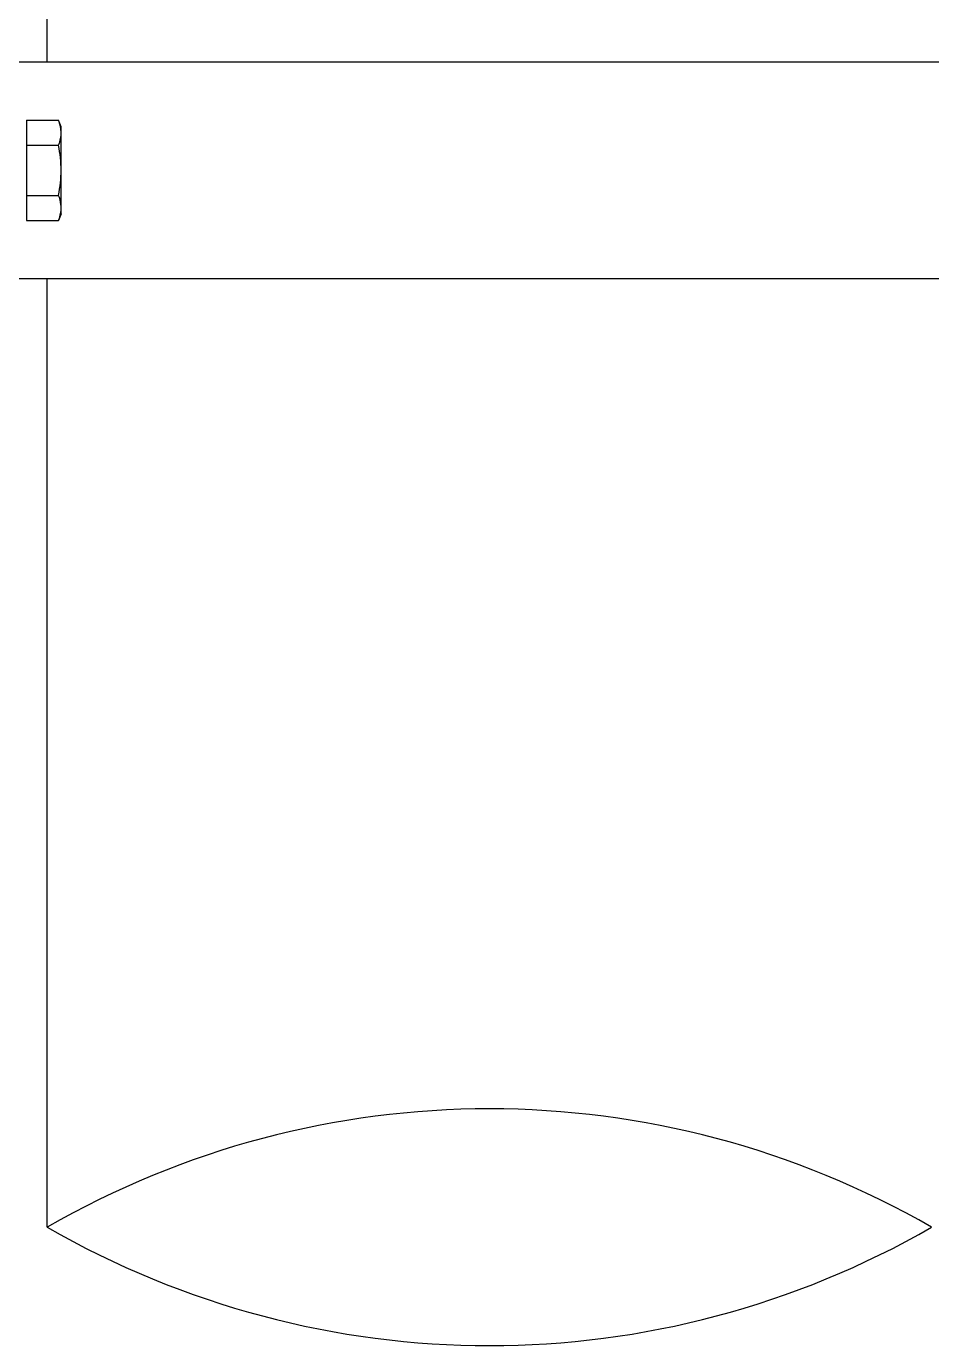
# Model space of a CAD drawing. Extents: x 27938 to 1042331, y -235042 to 1535213.
# Drawn here: x 701578 to 703064, y 743454 to 745621 of the extents above; entities that cross this region are included whole.
import ezdxf

# ---------------------------------------------------------------- set-up
doc = ezdxf.new("R2010")
doc.units = 0
doc.header["$LTSCALE"] = 1000
doc.header["$MEASUREMENT"] = 0

msp = doc.modelspace()

# ---------------------------------------------------------------- linework, layer by layer
at = {"linetype": 'Continuous'}
for p, q in [((701612.7, 745562.7), (701612.7, 747016.1)), ((701386.5, 745562.7), (704742.3, 745562.7)), ((701578.4, 745466.9), (701578.4, 745302.5)), ((701578.4, 745466.9), (701631.3, 745466.9)), ((701635.4, 745455.9), (701631.3, 745466.9)), ((701635.4, 745313.5), (701635.4, 745455.9)), ((701578.4, 745425.8), (701631.3, 745425.8)), ((701578.4, 745343.6), (701631.3, 745343.6)), ((701635.4, 745313.5), (701631.3, 745302.5)), ((701578.4, 745302.5), (701631.3, 745302.5)), ((701386.5, 745206.8), (704742.3, 745206.8)), ((701612.7, 743648.7), (701612.7, 745206.8))]:
    msp.add_line(p, q, dxfattribs=at)
msp.add_arc((701577.9, 745445.3), 57.5, 10.5275, 11.3069, dxfattribs=at)
at = {"color": 0}
for centre, start, end in [((702338.5, 742391.1), 60.0059, 119.9941), ((702338.5, 744906.3), 240.0059, 299.9941)]:
    msp.add_arc(centre, 1452, start, end, dxfattribs=at)
at = {"linetype": 'Continuous'}
for points, knots in [([(701634.3, 745456.5), (701633.8, 745459.2), (701632.8, 745462.7), (701631.7, 745466.1), (701631.3, 745466.9)], [0, 0, 0, 0, 0.746895, 1, 1, 1, 1]), ([(701631.3, 745425.8), (701632, 745427.5), (701634.2, 745434.1), (701635.4, 745441.2), (701635.4, 745446.4)], [0, 0, 0, 0, 0.255696, 1, 1, 1, 1]), ([(701635.4, 745323.1), (701635.4, 745324.8), (701635, 745331.8), (701633.1, 745338.7), (701631.3, 745343.6)], [0, 0, 0, 0, 0.246324, 1, 1, 1, 1]), ([(701631.3, 745302.5), (701632, 745304.2), (701634.2, 745310.8), (701635.4, 745317.9), (701635.4, 745323.1)], [0, 0, 0, 0, 0.255696, 1, 1, 1, 1])]:
    msp.add_open_spline(points, degree=3, knots=knots, dxfattribs=at)
for points in [[(701635.4, 745446.4), (701635.4, 745449.5), (701635, 745452.7), (701634.5, 745455.8)], [(701635.4, 745384.7), (701635.4, 745398.5), (701633.8, 745412.3), (701631.3, 745425.8)], [(701631.3, 745343.6), (701633.8, 745357.2), (701635.4, 745371), (701635.4, 745384.7)]]:
    msp.add_open_spline(points, degree=3, dxfattribs=at)

doc.saveas('drawing.dxf')
